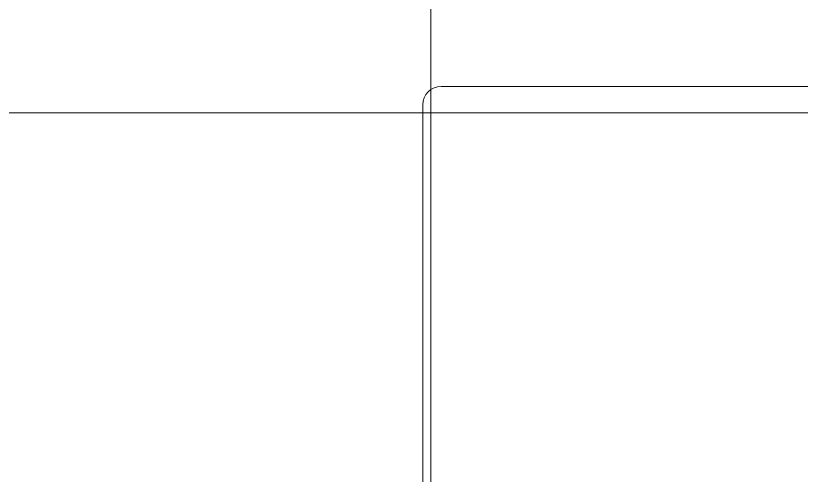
# Model space of a CAD drawing. Header units: millimetres. Extents: x -88595 to 880822, y -1054509 to -148035.
# Drawn here: x 524917 to 525769, y -276168 to -275669 of the extents above; entities that cross this region are included whole.
import ezdxf

# ---------------------------------------------------------------- set-up
doc = ezdxf.new("R2010")
doc.units = ezdxf.units.MM
doc.linetypes.add('$0$ADSK_Скрыто', pattern=[6, 3, -3])
for name, color, linetype, lineweight in [('Линии', 7, 'Continuous', 9), ('Оборудование', 7, 'Continuous', 18), ('Ограждение', 7, 'Continuous', 9)]:
    doc.layers.add(name, color=color, linetype=linetype, lineweight=lineweight)

# ---------------------------------------------------------------- blocks, each defined once
blk = doc.blocks.new('$0$ADSK_Наружный блок кондиционера сплит-системы1 - AV08IMVEVA-V48-В_Координация_кровля ОВ3')
at = {"layer": 'Оборудование'}
for p, q in [((490, -355), (490, 355)), ((-470, -375), (470, -375))]:
    blk.add_line(p, q, dxfattribs=at)
blk.add_arc((470, -355), 20, 270, 360, dxfattribs=at)
blk = doc.blocks.new('Кровля')
at = {"layer": 'Ограждение'}
h = blk.add_hatch(dxfattribs=at)
h.set_pattern_fill('FP_25', color=256, style=0, pattern_type=2)
h.set_pattern_definition([(0, (548766.5, 663825.2), (0, 600), []), (90, (548766.5, 663825.2), (-600, 4e-14), [])])
h.paths.add_polyline_path([(564081.91, 650032.5), (562901.91, 651212.5), (516283.2, 651212.5), (516283.2, 650032.5), (564012.71, 650032.5)])

msp = doc.modelspace()

# ---------------------------------------------------------------- block references
at = {"layer": 'Линии', "linetype": '$0$ADSK_Скрыто', "rotation": 180}
msp.add_blockref('$0$ADSK_Наружный блок кондиционера сплит-системы1 - AV08IMVEVA-V48-В_Координация_кровля ОВ3', (525848.26, -276120.93), dxfattribs=at)
at = {"layer": 'Оборудование', "color": 5, "true_color": 0x0000ff}
msp.add_blockref('Кровля', (-12267.25, -926437.39), dxfattribs=at)

doc.saveas('drawing.dxf')
